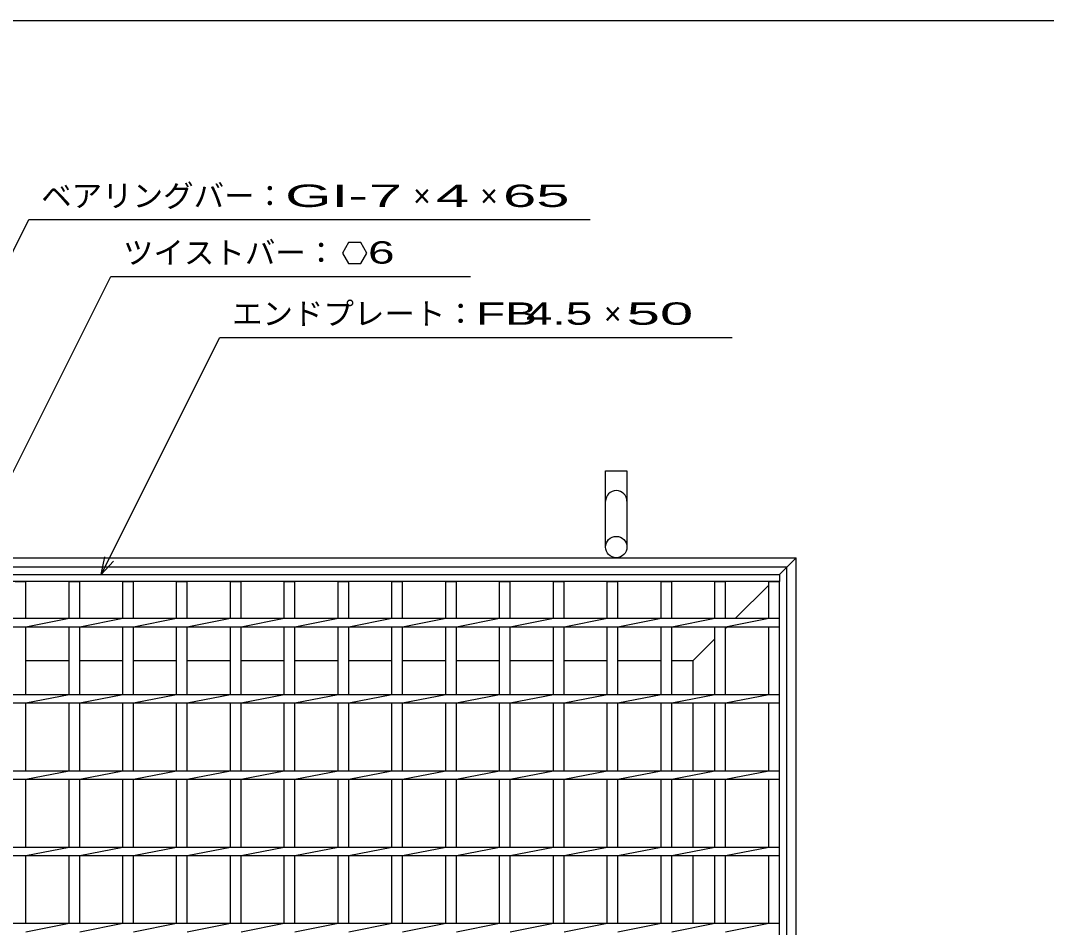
# Model space of a CAD drawing. Units: millimetres, scale not verified. Extents: x -1456 to 1385, y -1026 to 843.
# Drawn here: x -879 to -206, y 248 to 843 of the extents above; entities that cross this region are included whole.
import ezdxf
from ezdxf.enums import TextEntityAlignment as Align

# ---------------------------------------------------------------- set-up
doc = ezdxf.new("R2010")
doc.units = ezdxf.units.MM
doc.header["$LTSCALE"] = 8
for name, color, linetype, lineweight in [('0_2', 150, 'Continuous', 25), ('16', 3, 'Continuous', 25), ('19', 6, 'Continuous', 25), ('22', 4, 'Continuous', 25)]:
    doc.layers.add(name, color=color, linetype=linetype, lineweight=lineweight)
doc.styles.add('ベクトル', font='')
doc.styles.get('ベクトル').set_extended_font_data('ベクトル')

msp = doc.modelspace()

# ---------------------------------------------------------------- linework, layer by layer
at = {"layer": '0_2'}
msp.add_line((-1383.2, 842.8), (1384.8, 842.8), dxfattribs=at)
at = {"layer": '16'}
for p, q in [((-1094, 479.5), (-381, 479.5)), ((-381, 479.5), (-381, 475)), ((-381, 475), (-1094, 475)), ((-882.2, 475), (-875.2, 475)), ((-875.2, 450.75), (-875.2, 475)), ((-846.9, 450.75), (-846.9, 475)), ((-846.9, 475), (-839.9, 475)), ((-839.9, 450.75), (-839.9, 475)), ((-811.6, 450.75), (-811.6, 475)), ((-811.6, 475), (-804.6, 475)), ((-804.6, 450.75), (-804.6, 475)), ((-776.3, 450.75), (-776.3, 475)), ((-776.3, 475), (-769.3, 475)), ((-769.3, 450.75), (-769.3, 475)), ((-741, 450.75), (-741, 475)), ((-741, 475), (-734, 475)), ((-734, 450.75), (-734, 475)), ((-705.7, 450.75), (-705.7, 475)), ((-705.7, 475), (-698.7, 475)), ((-698.7, 450.75), (-698.7, 475)), ((-670.4, 450.75), (-670.4, 475)), ((-670.4, 475), (-663.4, 475)), ((-663.4, 450.75), (-663.4, 475)), ((-635.1, 450.75), (-635.1, 475)), ((-635.1, 475), (-628.1, 475)), ((-628.1, 450.75), (-628.1, 475)), ((-599.8, 450.75), (-599.8, 475)), ((-599.8, 475), (-592.8, 475)), ((-592.8, 450.75), (-592.8, 475)), ((-564.5, 450.75), (-564.5, 475)), ((-564.5, 475), (-557.5, 475)), ((-557.5, 450.75), (-557.5, 475)), ((-529.2, 450.75), (-529.2, 475)), ((-529.2, 475), (-522.2, 475)), ((-522.2, 450.75), (-522.2, 475)), ((-493.9, 450.75), (-493.9, 475)), ((-493.9, 475), (-486.9, 475)), ((-486.9, 450.75), (-486.9, 475)), ((-458.6, 450.75), (-458.6, 475)), ((-458.6, 475), (-451.6, 475)), ((-451.6, 450.75), (-451.6, 475)), ((-423.3, 450.75), (-423.3, 475)), ((-423.3, 475), (-416.3, 475)), ((-416.3, 450.75), (-416.3, 475)), ((-388, 450.75), (-388, 475)), ((-388, 475), (-381, 475)), ((-381, -229), (-381, 475)), ((-1094, 450.75), (-381, 450.75)), ((-1094, 445.25), (-381, 445.25)), ((-875.2, 445.25), (-846.9, 450.75)), ((-875.2, 400.75), (-875.2, 445.25)), ((-846.9, 400.75), (-846.9, 445.25)), ((-839.9, 445.25), (-811.6, 450.75)), ((-839.9, 400.75), (-839.9, 445.25)), ((-811.6, 400.75), (-811.6, 445.25)), ((-804.6, 445.25), (-776.3, 450.75)), ((-804.6, 400.75), (-804.6, 445.25)), ((-776.3, 400.75), (-776.3, 445.25)), ((-769.3, 445.25), (-741, 450.75)), ((-769.3, 400.75), (-769.3, 445.25)), ((-741, 400.75), (-741, 445.25)), ((-734, 445.25), (-705.7, 450.75)), ((-734, 400.75), (-734, 445.25)), ((-705.7, 400.75), (-705.7, 445.25)), ((-698.7, 445.25), (-670.4, 450.75)), ((-698.7, 400.75), (-698.7, 445.25)), ((-670.4, 400.75), (-670.4, 445.25)), ((-663.4, 445.25), (-635.1, 450.75)), ((-663.4, 400.75), (-663.4, 445.25)), ((-635.1, 400.75), (-635.1, 445.25)), ((-628.1, 445.25), (-599.8, 450.75)), ((-628.1, 400.75), (-628.1, 445.25)), ((-599.8, 400.75), (-599.8, 445.25)), ((-592.8, 445.25), (-564.5, 450.75)), ((-592.8, 400.75), (-592.8, 445.25)), ((-564.5, 400.75), (-564.5, 445.25)), ((-557.5, 445.25), (-529.2, 450.75)), ((-557.5, 400.75), (-557.5, 445.25)), ((-529.2, 400.75), (-529.2, 445.25)), ((-522.2, 445.25), (-493.9, 450.75)), ((-522.2, 400.75), (-522.2, 445.25)), ((-493.9, 400.75), (-493.9, 445.25)), ((-486.9, 445.25), (-458.6, 450.75)), ((-486.9, 400.75), (-486.9, 445.25)), ((-458.6, 400.75), (-458.6, 445.25)), ((-451.6, 445.25), (-423.3, 450.75)), ((-451.6, 400.75), (-451.6, 445.25)), ((-423.3, 400.75), (-423.3, 445.25)), ((-416.3, 445.25), (-388, 450.75)), ((-416.3, 400.75), (-416.3, 445.25)), ((-388, 400.75), (-388, 445.25)), ((-381, 445.25), (-381, 450.75)), ((-1094, 400.75), (-381, 400.75)), ((-875.2, 395.25), (-846.9, 400.75)), ((-839.9, 395.25), (-811.6, 400.75)), ((-804.6, 395.25), (-776.3, 400.75)), ((-769.3, 395.25), (-741, 400.75)), ((-734, 395.25), (-705.7, 400.75)), ((-698.7, 395.25), (-670.4, 400.75)), ((-663.4, 395.25), (-635.1, 400.75)), ((-628.1, 395.25), (-599.8, 400.75)), ((-592.8, 395.25), (-564.5, 400.75)), ((-557.5, 395.25), (-529.2, 400.75)), ((-522.2, 395.25), (-493.9, 400.75)), ((-486.9, 395.25), (-458.6, 400.75)), ((-451.6, 395.25), (-423.3, 400.75)), ((-416.3, 395.25), (-388, 400.75)), ((-381, 395.25), (-381, 400.75)), ((-1094, 395.25), (-381, 395.25)), ((-875.2, 350.75), (-875.2, 395.25)), ((-846.9, 350.75), (-846.9, 395.25)), ((-839.9, 350.75), (-839.9, 395.25)), ((-811.6, 350.75), (-811.6, 395.25)), ((-804.6, 350.75), (-804.6, 395.25)), ((-776.3, 350.75), (-776.3, 395.25)), ((-769.3, 350.75), (-769.3, 395.25)), ((-741, 350.75), (-741, 395.25)), ((-734, 350.75), (-734, 395.25)), ((-705.7, 350.75), (-705.7, 395.25)), ((-698.7, 350.75), (-698.7, 395.25)), ((-670.4, 350.75), (-670.4, 395.25)), ((-663.4, 350.75), (-663.4, 395.25)), ((-635.1, 350.75), (-635.1, 395.25)), ((-628.1, 350.75), (-628.1, 395.25)), ((-599.8, 350.75), (-599.8, 395.25)), ((-592.8, 350.75), (-592.8, 395.25)), ((-564.5, 350.75), (-564.5, 395.25)), ((-557.5, 350.75), (-557.5, 395.25)), ((-529.2, 350.75), (-529.2, 395.25)), ((-522.2, 350.75), (-522.2, 395.25)), ((-493.9, 350.75), (-493.9, 395.25)), ((-486.9, 350.75), (-486.9, 395.25)), ((-458.6, 350.75), (-458.6, 395.25)), ((-451.6, 350.75), (-451.6, 395.25)), ((-423.3, 350.75), (-423.3, 395.25)), ((-416.3, 350.75), (-416.3, 395.25)), ((-388, 350.75), (-388, 395.25)), ((-1094, 350.75), (-381, 350.75)), ((-875.2, 345.25), (-846.9, 350.75)), ((-839.9, 345.25), (-811.6, 350.75)), ((-804.6, 345.25), (-776.3, 350.75)), ((-769.3, 345.25), (-741, 350.75)), ((-734, 345.25), (-705.7, 350.75)), ((-698.7, 345.25), (-670.4, 350.75)), ((-663.4, 345.25), (-635.1, 350.75)), ((-628.1, 345.25), (-599.8, 350.75)), ((-592.8, 345.25), (-564.5, 350.75)), ((-557.5, 345.25), (-529.2, 350.75)), ((-522.2, 345.25), (-493.9, 350.75)), ((-486.9, 345.25), (-458.6, 350.75)), ((-451.6, 345.25), (-423.3, 350.75)), ((-416.3, 345.25), (-388, 350.75)), ((-381, 345.25), (-381, 350.75)), ((-1094, 345.25), (-381, 345.25)), ((-875.2, 300.75), (-875.2, 345.25)), ((-846.9, 300.75), (-846.9, 345.25)), ((-839.9, 300.75), (-839.9, 345.25)), ((-811.6, 300.75), (-811.6, 345.25)), ((-804.6, 300.75), (-804.6, 345.25)), ((-776.3, 300.75), (-776.3, 345.25)), ((-769.3, 300.75), (-769.3, 345.25)), ((-741, 300.75), (-741, 345.25)), ((-734, 300.75), (-734, 345.25)), ((-705.7, 300.75), (-705.7, 345.25)), ((-698.7, 300.75), (-698.7, 345.25)), ((-670.4, 300.75), (-670.4, 345.25)), ((-663.4, 300.75), (-663.4, 345.25)), ((-635.1, 300.75), (-635.1, 345.25)), ((-628.1, 300.75), (-628.1, 345.25)), ((-599.8, 300.75), (-599.8, 345.25)), ((-592.8, 300.75), (-592.8, 345.25)), ((-564.5, 300.75), (-564.5, 345.25)), ((-557.5, 300.75), (-557.5, 345.25)), ((-529.2, 300.75), (-529.2, 345.25)), ((-522.2, 300.75), (-522.2, 345.25)), ((-493.9, 300.75), (-493.9, 345.25)), ((-486.9, 300.75), (-486.9, 345.25)), ((-458.6, 300.75), (-458.6, 345.25)), ((-451.6, 300.75), (-451.6, 345.25)), ((-423.3, 300.75), (-423.3, 345.25)), ((-416.3, 300.75), (-416.3, 345.25)), ((-388, 300.75), (-388, 345.25)), ((-1094, 300.75), (-381, 300.75)), ((-875.2, 295.25), (-846.9, 300.75)), ((-839.9, 295.25), (-811.6, 300.75)), ((-804.6, 295.25), (-776.3, 300.75)), ((-769.3, 295.25), (-741, 300.75)), ((-734, 295.25), (-705.7, 300.75)), ((-698.7, 295.25), (-670.4, 300.75)), ((-663.4, 295.25), (-635.1, 300.75)), ((-628.1, 295.25), (-599.8, 300.75)), ((-592.8, 295.25), (-564.5, 300.75)), ((-557.5, 295.25), (-529.2, 300.75)), ((-522.2, 295.25), (-493.9, 300.75)), ((-486.9, 295.25), (-458.6, 300.75)), ((-451.6, 295.25), (-423.3, 300.75)), ((-416.3, 295.25), (-388, 300.75)), ((-381, 295.25), (-381, 300.75)), ((-1094, 295.25), (-381, 295.25)), ((-875.2, 250.75), (-875.2, 295.25)), ((-846.9, 250.75), (-846.9, 295.25)), ((-839.9, 250.75), (-839.9, 295.25)), ((-811.6, 250.75), (-811.6, 295.25)), ((-804.6, 250.75), (-804.6, 295.25)), ((-776.3, 250.75), (-776.3, 295.25)), ((-769.3, 250.75), (-769.3, 295.25)), ((-741, 250.75), (-741, 295.25)), ((-734, 250.75), (-734, 295.25)), ((-705.7, 250.75), (-705.7, 295.25)), ((-698.7, 250.75), (-698.7, 295.25)), ((-670.4, 250.75), (-670.4, 295.25)), ((-663.4, 250.75), (-663.4, 295.25)), ((-635.1, 250.75), (-635.1, 295.25)), ((-628.1, 250.75), (-628.1, 295.25)), ((-599.8, 250.75), (-599.8, 295.25)), ((-592.8, 250.75), (-592.8, 295.25)), ((-564.5, 250.75), (-564.5, 295.25)), ((-557.5, 250.75), (-557.5, 295.25)), ((-529.2, 250.75), (-529.2, 295.25)), ((-522.2, 250.75), (-522.2, 295.25)), ((-493.9, 250.75), (-493.9, 295.25)), ((-486.9, 250.75), (-486.9, 295.25)), ((-458.6, 250.75), (-458.6, 295.25)), ((-451.6, 250.75), (-451.6, 295.25)), ((-423.3, 250.75), (-423.3, 295.25)), ((-416.3, 250.75), (-416.3, 295.25)), ((-388, 250.75), (-388, 295.25)), ((-1094, 250.75), (-381, 250.75)), ((-875.2, 245.25), (-846.9, 250.75)), ((-839.9, 245.25), (-811.6, 250.75)), ((-804.6, 245.25), (-776.3, 250.75)), ((-769.3, 245.25), (-741, 250.75)), ((-734, 245.25), (-705.7, 250.75)), ((-698.7, 245.25), (-670.4, 250.75)), ((-663.4, 245.25), (-635.1, 250.75)), ((-628.1, 245.25), (-599.8, 250.75)), ((-592.8, 245.25), (-564.5, 250.75)), ((-557.5, 245.25), (-529.2, 250.75)), ((-522.2, 245.25), (-493.9, 250.75)), ((-486.9, 245.25), (-458.6, 250.75)), ((-451.6, 245.25), (-423.3, 250.75)), ((-416.3, 245.25), (-388, 250.75)), ((-381, 245.25), (-381, 250.75))]:
    msp.add_line(p, q, dxfattribs=at)
at = {"layer": '19'}
for p, q in [((-495, 497.5), (-495, 547.5)), ((-495, 547.5), (-481, 547.5)), ((-481, 547.5), (-481, 497.5)), ((-1105, 490.5), (-370, 490.5)), ((-1099, 484.5), (-376, 484.5)), ((-381, 479.5), (-370, 490.5)), ((-376, -238.5), (-376, 484.5)), ((-370, -244.5), (-370, 490.5)), ((-409.75, 450.75), (-388, 472.5)), ((-416.3, 444.2), (-415.25, 445.25)), ((-437.5, 423), (-423.3, 437.2)), ((-875.2, 423), (-846.9, 423)), ((-839.9, 423), (-811.6, 423)), ((-804.6, 423), (-776.3, 423)), ((-769.3, 423), (-741, 423)), ((-734, 423), (-705.7, 423)), ((-698.7, 423), (-670.4, 423)), ((-663.4, 423), (-635.1, 423)), ((-628.1, 423), (-599.8, 423)), ((-592.8, 423), (-564.5, 423)), ((-557.5, 423), (-529.2, 423)), ((-522.2, 423), (-493.9, 423)), ((-486.9, 423), (-458.6, 423)), ((-451.6, 423), (-437.5, 423)), ((-437.5, 400.75), (-437.5, 423)), ((-437.5, 350.75), (-437.5, 395.25)), ((-437.5, 300.75), (-437.5, 345.25)), ((-437.5, 250.75), (-437.5, 295.25))]:
    msp.add_line(p, q, dxfattribs=at)
msp.add_circle((-488, 497.5), 7, dxfattribs=at)
msp.add_arc((-488, 527.5), 7, 0, 180, dxfattribs=at)
at = {"layer": '22'}
for p, q in [((-1016.4, 425.75), (-873.15, 712.25)), ((-873.15, 712.25), (-505.15, 712.25)), ((-663.525, 697.212), (-667.525, 690.284)), ((-655.525, 697.212), (-663.525, 697.212)), ((-651.525, 690.2), (-655.525, 697.212)), ((-667.525, 690.284), (-663.525, 683.356)), ((-655.525, 683.356), (-651.525, 690.284)), ((-663.525, 683.356), (-655.525, 683.356)), ((-931.65, 450.75), (-819.525, 675)), ((-819.525, 675), (-583.525, 675)), ((-825.75, 479.5), (-748, 635)), ((-748, 635), (-412, 635)), ((-825.75, 479.5), (-823.35, 491.18)), ((-825.75, 479.5), (-817.75, 488.3))]:
    msp.add_line(p, q, dxfattribs=at)

# ---------------------------------------------------------------- texts
at = {"layer": '22', "color": 2, "style": 'ベクトル'}
for s, p in [('ベアリングバー：', (-865.15, 727.85)), ('×', (-621.15, 727.85)), ('×', (-577.15, 727.85)), ('ツイストバー：', (-811.525, 690.6)), ('エンドプレート：', (-740, 650.6)), ('×', (-496, 650.6))]:
    msp.add_text(s, height=14.66, dxfattribs=at).set_placement(p, align=Align.MIDDLE_LEFT)
for s, width, p in [('GI-', 2, (-705.15, 727.85)), (' 7 ', 2, (-661.15, 727.85)), (' 4 ', 2, (-617.15, 727.85)), (' 65 ', 2, (-573.15, 727.85)), (' 6', 1.6, (-659.525, 690.684)), ('FB', 1.6, (-580, 650.6)), (' 4.5 ', 1.6, (-556, 650.6)), (' 50 ', 2, (-492, 650.6))]:
    msp.add_text(s, height=14.66, dxfattribs=dict(at, width=width)).set_placement(p, align=Align.MIDDLE_LEFT)

doc.saveas('drawing.dxf')
